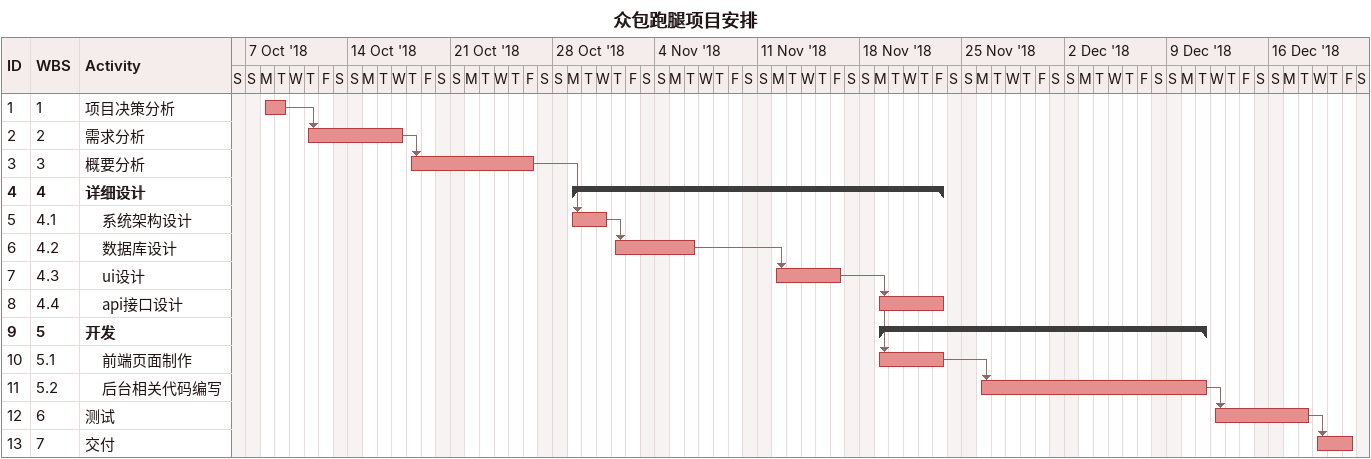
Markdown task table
众包跑腿项目安排

| ID | WBS | Task | Start | Finish | Predecessors |
|---|---|---|---|---|---|
| 1 | 1 | 项目决策分析 | 2018-10-08 | 2018-10-09 |  |
| 2 | 2 | 需求分析 | 2018-10-11 | 2018-10-17 | 1 |
| 3 | 3 | 概要分析 | 2018-10-18 | 2018-10-26 | 2 |
| 4 | 4 | **详细设计** | 2018-10-29 | 2018-11-23 |  |
| 5 | 4.1 | 系统架构设计 | 2018-10-29 | 2018-10-31 | 3 |
| 6 | 4.2 | 数据库设计 | 2018-11-01 | 2018-11-06 | 5 |
| 7 | 4.3 | ui设计 | 2018-11-12 | 2018-11-16 | 6 |
| 8 | 4.4 | api接口设计 | 2018-11-19 | 2018-11-23 | 7 |
| 9 | 5 | **开发** | 2018-11-19 | 2018-12-11 |  |
| 10 | 5.1 | 前端页面制作 | 2018-11-19 | 2018-11-23 | 7 |
| 11 | 5.2 | 后台相关代码编写 | 2018-11-26 | 2018-12-11 | 10 |
| 12 | 6 | 测试 | 2018-12-12 | 2018-12-18 | 11 |
| 13 | 7 | 交付 | 2018-12-19 | 2018-12-21 | 12 |
